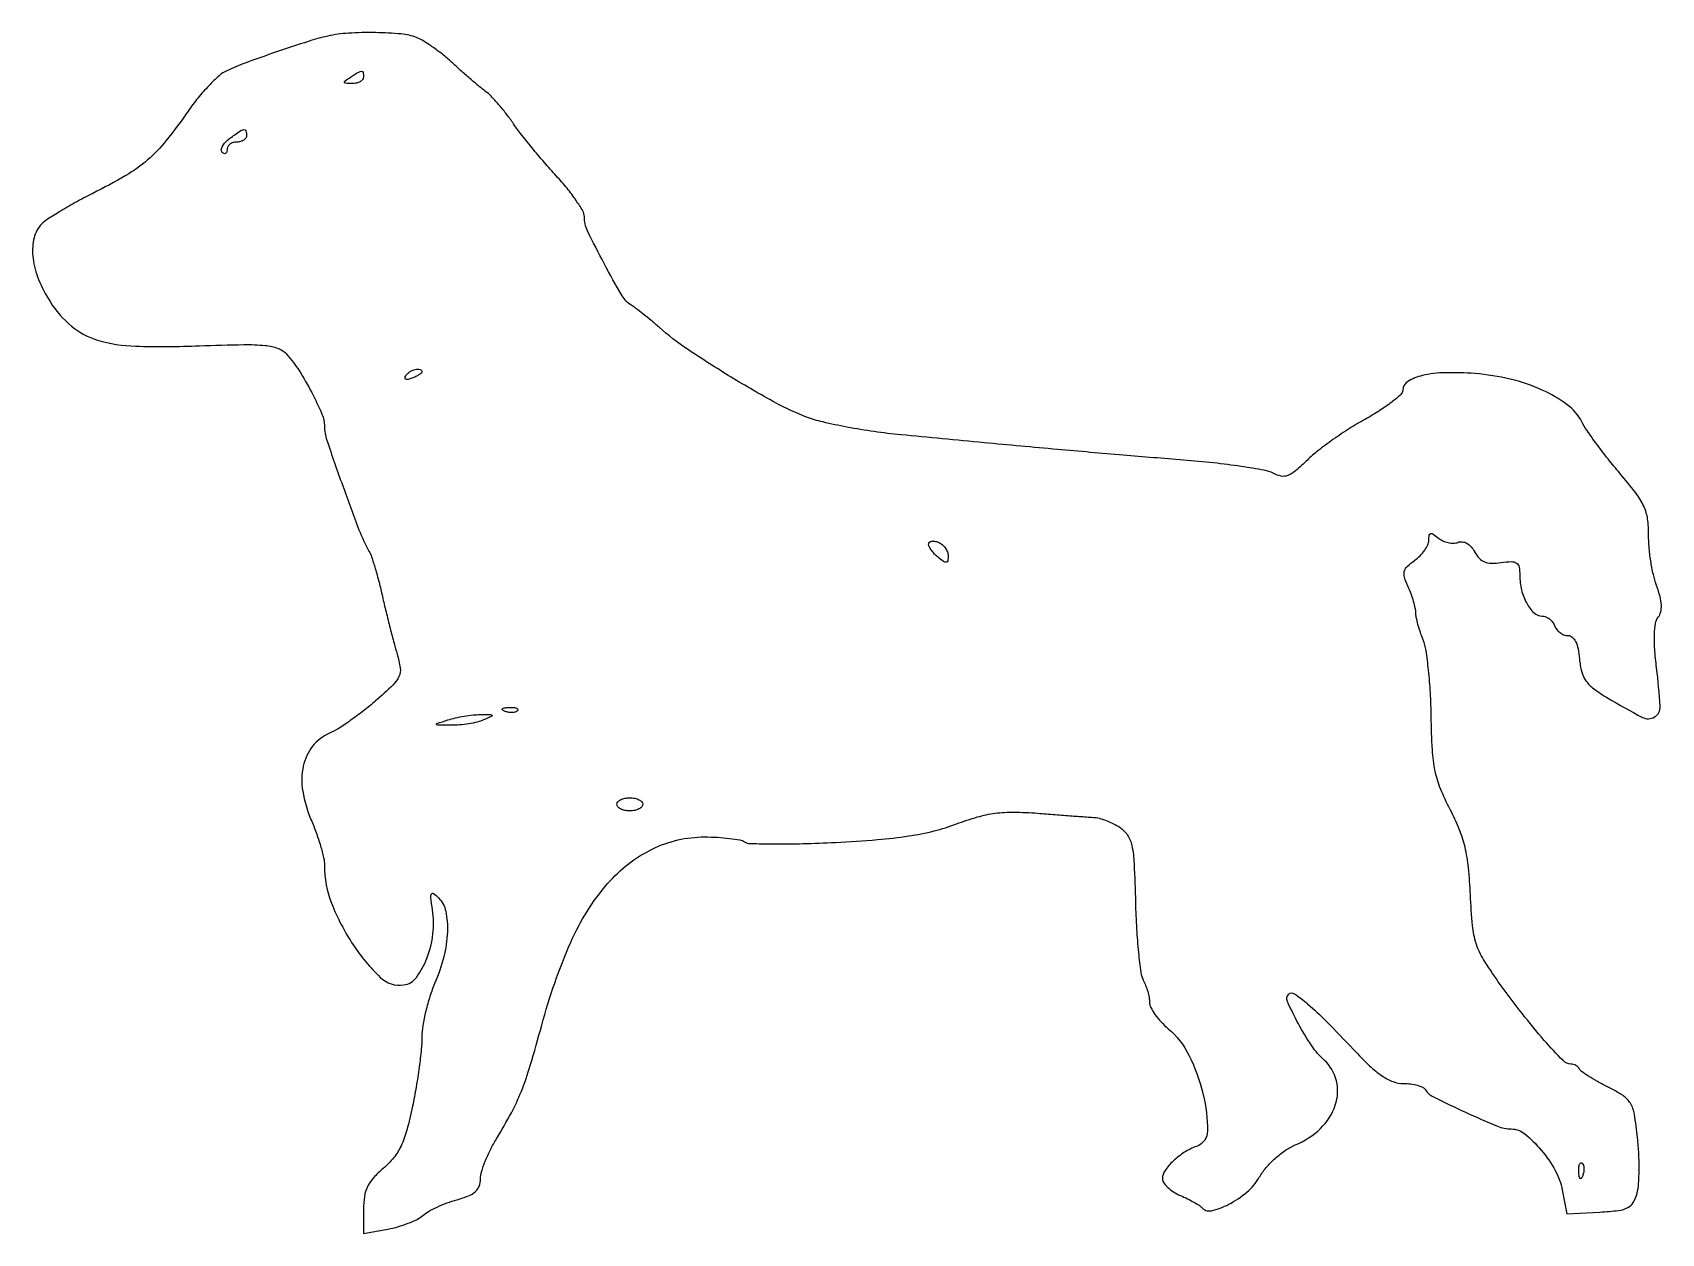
# Model space of a CAD drawing. Extents: x 0 to 251, y 0 to 185.
import ezdxf

# ---------------------------------------------------------------- set-up
doc = ezdxf.new("R2010")
doc.units = 0

msp = doc.modelspace()

# ---------------------------------------------------------------- linework, layer by layer
for points in [[(45.5, 184.316745, 0.021913), (42.516946, 183.50486, 0.005204), (37.626373, 181.884413, 0.005172), (32.774132, 180.164134, 0.022458), (29.958259, 178.986988, 0.071569), (28.781209, 178.209475, 0.020189), (27.193988, 176.679516, 0.019911), (25.520493, 174.785174, 0.01981), (24, 172.760577, -0.01745), (20.596106, 168.183348, -0.046066), (17.766275, 165.243866, -0.045562), (14.427916, 162.854161, -0.016765), (9.328182, 160.090069, 0.00973), (6.622204, 158.672284, 0.011719), (4.138591, 157.232015, 0.010443), (2.111754, 155.933341, 0.073994), (1.25, 155.148939, 0.124856), (0.222302, 152.944315, 0.078924), (0.135996, 150.092932, 0.065024), (0.993828, 146.830579, 0.04465), (2.75, 143.426044, 0.07677), (6.057499, 139.645164, 0.103052), (10.05607, 137.49455, 0.06545), (15.905199, 136.56639, 0.015775), (25.73654, 136.614463, -0.004224), (32.565434, 136.805649, -0.029658), (35.890333, 136.67339, -0.066055), (37.867015, 136.208528, -0.121031), (39.221545, 135.274298, -0.040453), (41.088469, 132.794164, -0.020901), (43.027352, 129.428183, -0.018358), (44.603799, 126.114891, -0.1022), (45, 124.196773, 0.082265), (45.347611, 122.098309, 0.003589), (47.801595, 115.060353, 0.005638), (50.308818, 108.275125, 0.037124), (51.848444, 105, -0.047969), (52.248888, 104.09795, -0.008418), (52.807232, 102.325, -0.00906), (53.391316, 100.215674, -0.008028), (53.924051, 98, 0.004125), (54.470448, 95.646844, 0.003311), (55.096042, 93.123535, 0.003346), (55.705465, 90.798438, 0.008521), (56.187475, 89.122671, -0.038909), (56.65731, 87.01507, -0.144694), (56.461763, 85.683697, -0.093751), (55.518441, 84.362862, -0.011228), (52.860771, 81.930304, -0.013945), (50.989785, 80.38341, -0.012644), (48.974436, 78.890143, -0.012777), (47.103047, 77.645687, -0.039085), (45.75433, 76.938107, 0.125445), (43.163488, 74.949608, 0.114584), (41.732386, 71.897277, 0.094216), (41.645464, 68.012757, 0.060204), (42.922251, 63.667095, -0.015009), (43.717584, 61.652556, -0.015059), (44.389661, 59.596162, -0.015048), (44.866886, 57.770443, -0.056454), (45, 56.595233, 0.09333), (46.0995, 50.756156, 0.053263), (49.41676, 44.36351, 0.054484), (53.591894, 39.345345, 0.231217), (57.203266, 38.174432, 0.200672), (59.147202, 39.331762, 0.068198), (60.760409, 42.273997, 0.060911), (61.698112, 46.045711, 0.069602), (61.635043, 49.760216, -0.00715), (61.365536, 51.649993, -0.150565), (61.461497, 52.203945, -0.47058), (61.774961, 52.274276, -0.031621), (62.561213, 51.581644, -0.147179), (63.668908, 49.52053, -0.061013), (63.921069, 46.335307, -0.051472), (63.360077, 42.512989, -0.039115), (62, 38.5, 0.024097), (61.234103, 36.445139, 0.018263), (60.5875, 34.127452, 0.01858), (60.140264, 31.902797, 0.040331), (60, 30.166721, -0.025554), (59.90395, 28.288589, -0.008242), (59.573884, 25.520431, -0.008195), (59.10473, 22.448463, -0.009102), (58.549393, 19.499626, -0.014807), (57.671979, 15.818028, -0.043996), (56.779426, 13.38426, -0.059004), (55.645468, 11.564724, -0.048733), (54.049393, 9.927174, 0.033636), (52.536741, 8.46602, 0.071216), (51.627585, 7.11774, 0.074027), (51.153594, 5.60317, 0.038898), (51, 3.631861), (51, -0.090626), (54.75, 0.581349, 0.025599), (56.305387, 0.94307, 0.02282), (57.877757, 1.473434, 0.023476), (59.247515, 2.081675, 0.063018), (60.131725, 2.674612, -0.051862), (61.006454, 3.289824, -0.019337), (62.346999, 3.971869, -0.018916), (63.876774, 4.608124, -0.021734), (65.381725, 5.094954, 0.027895), (67.151819, 5.691732, 0.085518), (68.226082, 6.352697, 0.121179), (68.806822, 7.188193, 0.089934), (69.01645, 8.297004, -0.071133), (69.184232, 9.410957, -0.021599), (69.746595, 11.02787, -0.021152), (70.54149, 12.80689, -0.021588), (71.478947, 14.5, 0.014458), (73.770248, 18.502517, 0.028131), (75.320307, 21.840269, 0.022645), (76.68096, 25.771147, 0.006405), (78.441247, 32.006581, -0.037328), (82.918943, 44.788529, -0.075514), (88.591028, 53.789253, -0.09982), (95.46472, 59.110292, -0.11604), (103.5, 60.980949, -0.013416), (105.49891, 60.922674, -0.016178), (107.370121, 60.75696, -0.014913), (108.921846, 60.521635, -0.096991), (109.653604, 60.234687, 0.136384), (110.543977, 59.963171, 0.004623), (114.241966, 59.905302, 0.008411), (118.647583, 59.951205, 0.005733), (123.653604, 60.145063, 0.007601), (130.116856, 60.568189, 0.0176), (134.945853, 61.129762, 0.022813), (138.829842, 61.903295, 0.029927), (142.282212, 62.978964, -0.020399), (145.523323, 64.056937, -0.037248), (148.250271, 64.626292, -0.035688), (151.108774, 64.798081, -0.017121), (154.782212, 64.630612, 0.000662), (157.49105, 64.417605, 0.000763), (160.074971, 64.221824, 0.000682), (162.265157, 64.06224, 0.004452), (163.366627, 63.993347, -0.05247), (164.237015, 63.854308, -0.024485), (165.325404, 63.503016, -0.023939), (166.44201, 63.018982, -0.030793), (167.413585, 62.464664, -0.104041), (168.610311, 61.263194, -0.092693), (169.2832, 59.6319, -0.040364), (169.633211, 56.861731, -0.005178), (169.840856, 50.870263, 0.008277), (170.005272, 46.846581, 0.010731), (170.296112, 43.165889, 0.008607), (170.65631, 40.115284, 0.0894), (171.043898, 38.917976, -0.031833), (171.410081, 38.114772, -0.02282), (171.719145, 37.177364, -0.023163), (171.931995, 36.253873, -0.045083), (172, 35.501181, 0.119819), (172.192124, 34.710966, 0.035215), (172.846383, 33.637597, 0.033156), (173.778588, 32.494419, 0.030237), (174.881303, 31.446423, -0.103813), (178.077366, 27.365577, -0.055321), (180.267536, 21.309028, -0.059358), (180.932254, 15.69636, -0.317381), (179.25, 13.316616, 0.056243), (177.374518, 12.403317, 0.048734), (175.649047, 11.056062, 0.051916), (174.391901, 9.583782, 0.151903), (174, 8.323574, 0.15371), (174.191881, 7.714153, 0.05211), (174.807813, 7.003607, 0.045954), (175.697654, 6.312088, 0.038728), (176.75, 5.748916, -0.010745), (177.83956, 5.242016, -0.012969), (178.839062, 4.718008, -0.01164), (179.653448, 4.238557, -0.081296), (180, 3.936073, 0.282791), (181.527529, 3.415159, 0.064095), (184.215008, 4.397855, 0.057888), (186.990097, 6.27292, 0.082157), (188.898508, 8.552557, -0.043512), (189.964962, 10.046333, -0.032633), (191.375546, 11.49457, -0.033079), (192.930128, 12.719104, -0.051365), (194.428321, 13.534497, 0.09192), (198.321377, 16.080121, 0.120309), (200.603697, 19.649491, 0.142336), (200.77969, 23.41864, 0.150996), (198.89359, 26.595012, -0.060805), (196.983504, 28.798883, -0.024731), (194.928277, 32.202811, -0.016444), (193.222092, 35.6391, -0.313003), (193.424108, 36.757441, -0.3616), (194.290041, 36.836856, -0.026118), (196.342104, 35.261552, -0.021384), (199.230138, 32.572684, -0.00646), (203.383422, 28.25, 0.014594), (205.88675, 25.728, 0.040505), (207.829419, 24.160369, 0.058946), (209.496113, 23.292159, 0.09087), (211.090402, 23, -0.030952), (212.201419, 22.931157, -0.036771), (213.231772, 22.725212, -0.039907), (214.05188, 22.42533, -0.147785), (214.460104, 22.064553, 0.140479), (215.708489, 20.92903, 0.007341), (220.648431, 18.577546, 0.008972), (225.588809, 16.420603, 0.098746), (227.697766, 16, -0.174064), (229.766717, 15.257236, -0.046434), (232.289225, 12.751063, -0.046616), (234.465218, 9.588645, -0.081195), (235.546772, 6.602376), (236.240624, 2.903826), (241.302913, 3.201913, 0.014195), (244.215562, 3.456552, 0.088819), (245.641421, 3.886344, 0.147864), (246.476111, 4.685318, 0.063572), (247.06338, 6.12759, 0.048812), (247.291935, 7.524636, 0.014172), (247.371177, 9.708313, 0.014103), (247.320927, 12.186512, 0.014633), (247.130779, 14.627479, 0.013715), (246.639859, 18.257211, 0.092729), (246.026196, 19.955245, 0.117048), (244.895542, 21.133573, 0.027341), (242.5, 22.49989, -0.010813), (240.943612, 23.320665, -0.014647), (239.577083, 24.13278, -0.011563), (238.487562, 24.860111, -0.136035), (238.166667, 25.25, 0.09309), (237.968792, 25.536845, 0.062947), (237.653005, 25.779688, 0.060778), (237.273145, 25.944074, 0.071877), (236.886115, 26, -0.203491), (235.660515, 26.520345, -0.011224), (232.772273, 29.649718, -0.01557), (229.396727, 33.724956, -0.009797), (225.698974, 38.680729, -0.01747), (223.410513, 42.124598, -0.060321), (222.292975, 44.554463, -0.05446), (221.730084, 47.306361, -0.012434), (221.406259, 52.05527, 0.014606), (221.101994, 56.248934, 0.032897), (220.5711, 59.390534, 0.037449), (219.68479, 62.176204, 0.025263), (218.283309, 65.204703, -0.024763), (216.795391, 68.411587, -0.046075), (215.968787, 71.153402, -0.036406), (215.550849, 74.401981, -0.010311), (215.374651, 79.5, 0.010904), (215.244089, 83.152058, 0.011966), (214.955757, 86.683186, 0.011447), (214.568826, 89.682497, 0.057285), (214.124651, 91.3151, -0.015072), (213.694147, 92.49469, -0.014586), (213.330366, 93.710944, -0.014663), (213.073177, 94.798897, -0.050746), (213, 95.518047, 0.054889), (212.922263, 96.224045, 0.017174), (212.654693, 97.25608, 0.016933), (212.274456, 98.396275, 0.017946), (211.824488, 99.485863, -0.030578), (211.256899, 100.965057, -0.136914), (211.226462, 101.883818, -0.145276), (211.676063, 102.655486, -0.03594), (212.824488, 103.58962, 0.043737), (213.656817, 104.288452, 0.042885), (214.360943, 105.125731, 0.04623), (214.84563, 105.970069, 0.107592), (215, 106.679149, -0.038399), (215.059402, 107.451489, -0.308793), (215.290387, 107.69818, -0.210408), (215.689115, 107.619216, -0.020615), (216.487265, 107.010569, 0.064853), (217.167337, 106.581162, 0.054091), (217.977531, 106.30763, 0.05621), (218.789329, 106.221896, 0.090074), (219.472011, 106.350886, -0.122658), (220.157412, 106.435138, -0.099807), (220.861504, 106.20123, -0.083322), (221.521314, 105.661135, -0.056857), (222.073686, 104.862316, 0.064741), (222.760046, 103.902322, 0.108902), (223.571951, 103.342268, 0.094095), (224.630792, 103.128444, 0.039359), (226.088941, 103.226362, -0.025284), (227.706878, 103.380808, -0.160979), (228.490464, 103.160052, -0.203363), (228.887413, 102.548477, -0.043643), (229, 101.261066, 0.060344), (229.272148, 99.014297, 0.065059), (230.072106, 96.958035, 0.077167), (231.197539, 95.492813, 0.192782), (232.428195, 95, -0.09851), (232.990289, 94.88817, -0.066862), (233.556244, 94.559375, -0.063936), (234.040119, 94.073441, -0.072419), (234.361626, 93.5, 0.078066), (234.691639, 92.926582, 0.065162), (235.200259, 92.440625, 0.066728), (235.802878, 92.112024, 0.091746), (236.40825, 92, -0.179048), (237.060726, 91.758613, -0.101211), (237.58462, 91.084112, -0.065452), (237.965722, 89.96392, -0.027856), (238.189635, 88.392228, 0.04316), (238.533293, 86.414926, 0.091542), (239.1942, 85.014437, 0.077781), (240.387653, 83.80501, 0.02477), (242.5, 82.399022, 0.014214), (247.874842, 79.397421, 0.262727), (249.752972, 79.459343, 0.277987), (250.602474, 81.084278, 0.015559), (250.058569, 87, -0.012727), (249.776268, 89.89073, -0.025868), (249.730224, 92.172859, -0.031402), (249.891439, 93.876767, -0.129691), (250.305247, 94.815834, 0.109208), (250.703734, 95.629419, 0.072398), (250.80103, 96.668669, 0.051891), (250.592847, 98.002026, 0.022104), (250.053525, 99.728525, -0.030799), (249.560671, 101.408295, -0.017229), (249.159672, 103.500564, -0.017138), (248.898969, 105.651207, -0.026613), (248.837052, 107.518606, 0.041846), (248.68153, 109.961669, 0.072479), (248.097204, 111.906158, 0.053493), (246.849092, 113.971861, 0.014046), (244.418636, 116.986744, -0.008753), (242.59349, 119.202353, -0.008554), (240.83265, 121.497339, -0.008478), (239.356101, 123.563894, -0.031556), (238.5338, 124.934639, 0.114583), (236.310255, 127.545663, 0.053484), (232.454439, 129.806592, 0.047146), (227.543844, 131.484463, 0.039443), (222.101178, 132.341483, 0.024073), (217.508451, 132.475626, 0.052059), (214.005313, 132.042691, 0.080044), (211.756633, 131.126938, 0.259343), (210.988135, 129.774751, -0.209281), (210.691548, 129.114012, -0.01964), (209.294178, 127.944175, -0.022559), (207.437165, 126.639034, -0.015801), (205.238135, 125.333079, 0.015673), (202.807196, 123.890238, 0.012088), (200.247097, 122.171776, 0.012262), (197.931646, 120.448306, 0.028406), (196.305176, 119.018366, -0.016928), (194.490787, 117.34787, -0.085476), (193.313842, 116.642788, -0.139893), (192.265381, 116.54688, -0.076307), (191.037369, 116.980001, 0.078812), (189.652034, 117.460864, 0.007609), (186.126993, 118.035447, 0.009522), (181.876654, 118.579536, 0.007385), (177.232193, 119.015091, -0.001494), (167.951235, 119.775259, -0.001146), (157.816927, 120.659217, -0.001022), (146.524535, 121.693565, -0.000703), (133.724852, 122.910529, -0.011775), (129.635841, 123.402531, -0.01064), (125.433228, 124.100488, -0.010726), (121.695676, 124.886593, -0.033038), (119.224852, 125.636871, -0.035298), (114.419051, 127.849212, -0.011202), (107.587102, 131.800918, -0.011348), (100.897577, 136.083933, -0.031985), (96.5, 139.469779, 0.005551), (95.262702, 140.531087, 0.005885), (94.025807, 141.543879, 0.005633), (92.941033, 142.391135, 0.026706), (92.289982, 142.835025, -0.12495), (90.810773, 144.338767, -0.009805), (88.051156, 149.284438, -0.010352), (85.502178, 154.319383, -0.112455), (85, 156.523945, 0.133899), (84.763487, 157.391289, 0.01775), (83.730902, 159.00965, 0.019533), (82.334039, 160.876095, 0.015259), (80.679667, 162.792841, -0.008051), (78.850602, 164.851244, -0.006267), (76.926738, 167.145397, -0.006342), (75.187238, 169.329261, -0.015264), (73.970589, 171, 0.015366), (72.924513, 172.435885, 0.013867), (71.756995, 173.856041, 0.014044), (70.639827, 175.070017, 0.04215), (69.789357, 175.8078, -0.015189), (68.88395, 176.511498, -0.004746), (67.569186, 177.620172, -0.004738), (66.123589, 178.886859, -0.005218), (64.748436, 180.141093, 0.017801), (63.334908, 181.366619, 0.015557), (61.774167, 182.54713, 0.015825), (60.296288, 183.525587, 0.044063), (59.1849, 184.083293, 0.072047), (56.814435, 184.646283, 0.018072), (52.836145, 184.858116, 0.019259), (48.688287, 184.769103, 0.040507)], [(51, 178, -0.17131), (50.865757, 177.619685, -0.095191), (50.485937, 177.298248, -0.075283), (49.919445, 177.083567, -0.055234), (49.25, 177.015313, -0.011938), (48.271084, 177.047261, -0.327416), (48.083458, 177.201904, -0.309569), (48.169589, 177.436556, -0.011213), (49, 178, -0.007234), (50.26282, 178.790433, -0.137048), (50.707705, 178.914708, -0.364836), (50.938046, 178.720828, -0.042895)], [(33, 169, -0.148195), (32.884432, 168.618646, -0.098894), (32.559375, 168.29375, -0.082425), (32.073457, 168.074694, -0.064853), (31.5, 168, 0.076226), (30.926925, 167.912123, 0.089419), (30.440625, 167.657292, 0.100747), (30.115534, 167.278257, 0.127718), (30, 166.833333, -0.06824), (29.946067, 166.440003, -0.199762), (29.780149, 166.229226, -0.236831), (29.537226, 166.218409, -0.091454), (29.251572, 166.415094, -0.230461), (29.115368, 166.809669, -0.095798), (29.29274, 167.360279, -0.067397), (29.754434, 167.983964, -0.041922), (30.442702, 168.581761, -0.007424), (31.978408, 169.670077, -0.110336), (32.586145, 169.914152, -0.378324), (32.896395, 169.719099, -0.071668)], [(60, 132.606989, -0.2252), (59.911231, 132.419896, -0.029412), (59.544118, 132.154486, -0.029555), (59.042538, 131.875192, -0.020646), (58.448062, 131.618443, -0.036408), (57.868281, 131.443138, -0.155351), (57.512472, 131.474315, -0.32948), (57.393111, 131.674071, -0.1144), (57.507079, 132.011454, -0.115814), (58.098109, 132.603931, -0.080554), (58.973761, 132.969265, -0.115534), (59.708846, 132.972535, -0.349578)], [(141, 104.270566, -0.040905), (140.939089, 103.527266, -0.317246), (140.707915, 103.292614, -0.200989), (140.307198, 103.381479, -0.019452), (139.5, 104, -0.030499), (138.925932, 104.538785, -0.033474), (138.440625, 105.127766, -0.035603), (138.10015, 105.681736, -0.120558), (138, 106.09106, -0.21403), (138.122865, 106.364939, -0.138104), (138.440625, 106.519584, -0.088276), (138.925278, 106.520729, -0.048206), (139.5, 106.361626, -0.080255), (140.073415, 106.028287, -0.06554), (140.559375, 105.509941, -0.066583), (140.887929, 104.892926, -0.089319)], [(74.729167, 80.395833, -0.126455), (74.402231, 80.202593, -0.060344), (73.916927, 80.123424, -0.05415), (73.359369, 80.160852, -0.051402), (72.8125, 80.316886, -0.054073), (72.395823, 80.538436, -0.470617), (72.37858, 80.720685, -0.168741), (72.670344, 80.862007, -0.018894), (73.416667, 80.921053, -0.028489), (74.112848, 80.910055, -0.077125), (74.592839, 80.799335, -0.208169), (74.77538, 80.614691, -0.296942)], [(69.5, 79, -0.041255), (68.521174, 78.671936, -0.019109), (67.20625, 78.401663, -0.018779), (65.795051, 78.221537, -0.024805), (64.5, 78.169965, -0.00148), (62.423868, 78.196453, -0.258782), (62.238787, 78.302957, -0.481249), (62.291187, 78.444353, -0.002223), (64, 79, -0.022466), (65.138692, 79.309036, -0.013896), (66.5, 79.574087, -0.013931), (67.861974, 79.761362, -0.024262), (69, 79.830035, -0.003431), (70.572594, 79.837733, -0.262453), (70.783998, 79.718007, -0.448398), (70.729984, 79.54393, -0.005256)], [(94, 66, -0.191087), (93.848523, 65.618118, -0.088204), (93.4125, 65.29375, -0.068025), (92.765418, 65.073693, -0.048028), (92, 65, -0.048028), (91.234582, 65.073693, -0.068025), (90.5875, 65.29375, -0.088204), (90.151477, 65.618118, -0.191087), (90, 66, -0.191087), (90.151477, 66.381882, -0.088204), (90.5875, 66.70625, -0.068025), (91.234582, 66.926307, -0.048028), (92, 67, -0.048028), (92.765418, 66.926307, -0.068025), (93.4125, 66.70625, -0.088204), (93.848523, 66.381882, -0.191087)], [(238.683114, 8.8125, -0.054073), (238.461564, 8.395823, -0.470617), (238.279315, 8.37858, -0.168741), (238.137993, 8.670344, -0.018894), (238.078947, 9.416667, -0.028489), (238.089945, 10.112848, -0.077125), (238.200665, 10.592839, -0.208169), (238.385309, 10.77538, -0.296942), (238.604167, 10.729167, -0.126455), (238.797407, 10.402231, -0.060344), (238.876576, 9.916927, -0.05415), (238.839148, 9.359369, -0.051402)]]:
    msp.add_lwpolyline(points, format="xyb", close=True)

doc.saveas('drawing.dxf')
